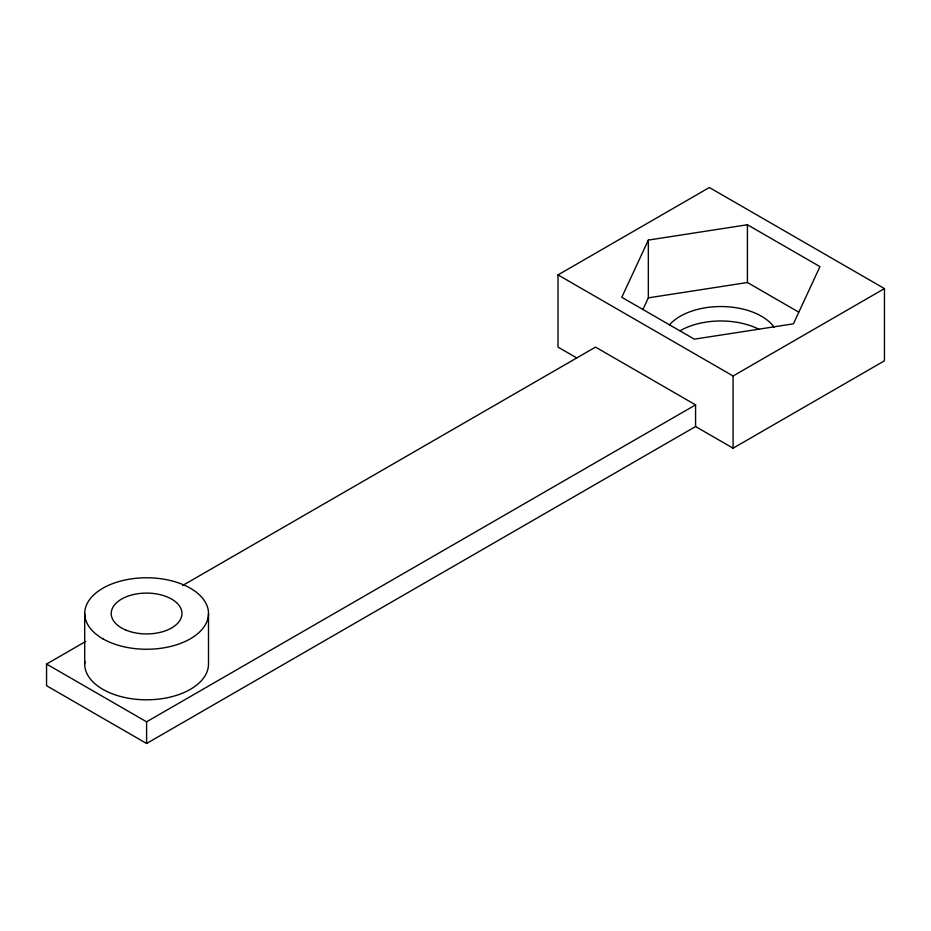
<?xml version="1.0" encoding="UTF-8"?>
<svg xmlns="http://www.w3.org/2000/svg" width="931" height="931" viewBox="0 0 931 931"><rect width="100%" height="100%" fill="white"/><g stroke="black" fill="none" stroke-linecap="round" stroke-linejoin="round"><path stroke-width="1.4" d="M648.337 240.082L621.792 297.292L694.328 339.163L793.41 323.837L819.955 266.627L747.418 224.755L648.337 240.082L648.337 297.85L642.902 309.546M576.766 357.935L558.006 347.112L558.006 274.901L709.364 187.515L884.45 288.598L884.45 360.809L733.093 448.195L695.573 426.538L146.598 743.485L46.55 685.716L46.55 664.059L85.582 641.517M182.534 585.552L595.526 347.112L695.573 404.869L695.573 426.538M558.006 274.901L733.093 375.984L884.45 288.598M46.55 664.059L146.598 721.816L695.573 404.869M648.337 297.85L747.418 282.512L798.693 312.118M747.418 224.755L747.418 282.512M733.093 375.984L733.093 448.195M208.497 613.517L208.497 664.059A61.9 35.739 0 0 1 144.293 699.775A61.9 35.739 0 0 1 84.872 661.394M146.598 721.816L146.598 743.485M84.698 613.517L84.698 664.059M680.142 330.749A57.478 33.19 0 0 1 759.009 329.33M669.459 324.884A57.478 33.19 0 0 1 723.073 306.567A57.478 33.19 0 0 1 774.103 327.2M125.592 629.95A35.378 20.424 0 0 0 181.743 615.798A35.378 20.424 0 0 0 132.458 594.793A35.378 20.424 0 0 0 125.592 629.95M102.829 638.782A61.9 35.739 0 0 0 206.391 622.769A61.9 35.739 0 0 0 130.573 578.989A61.9 35.739 0 0 0 102.829 638.782"/></g></svg>
